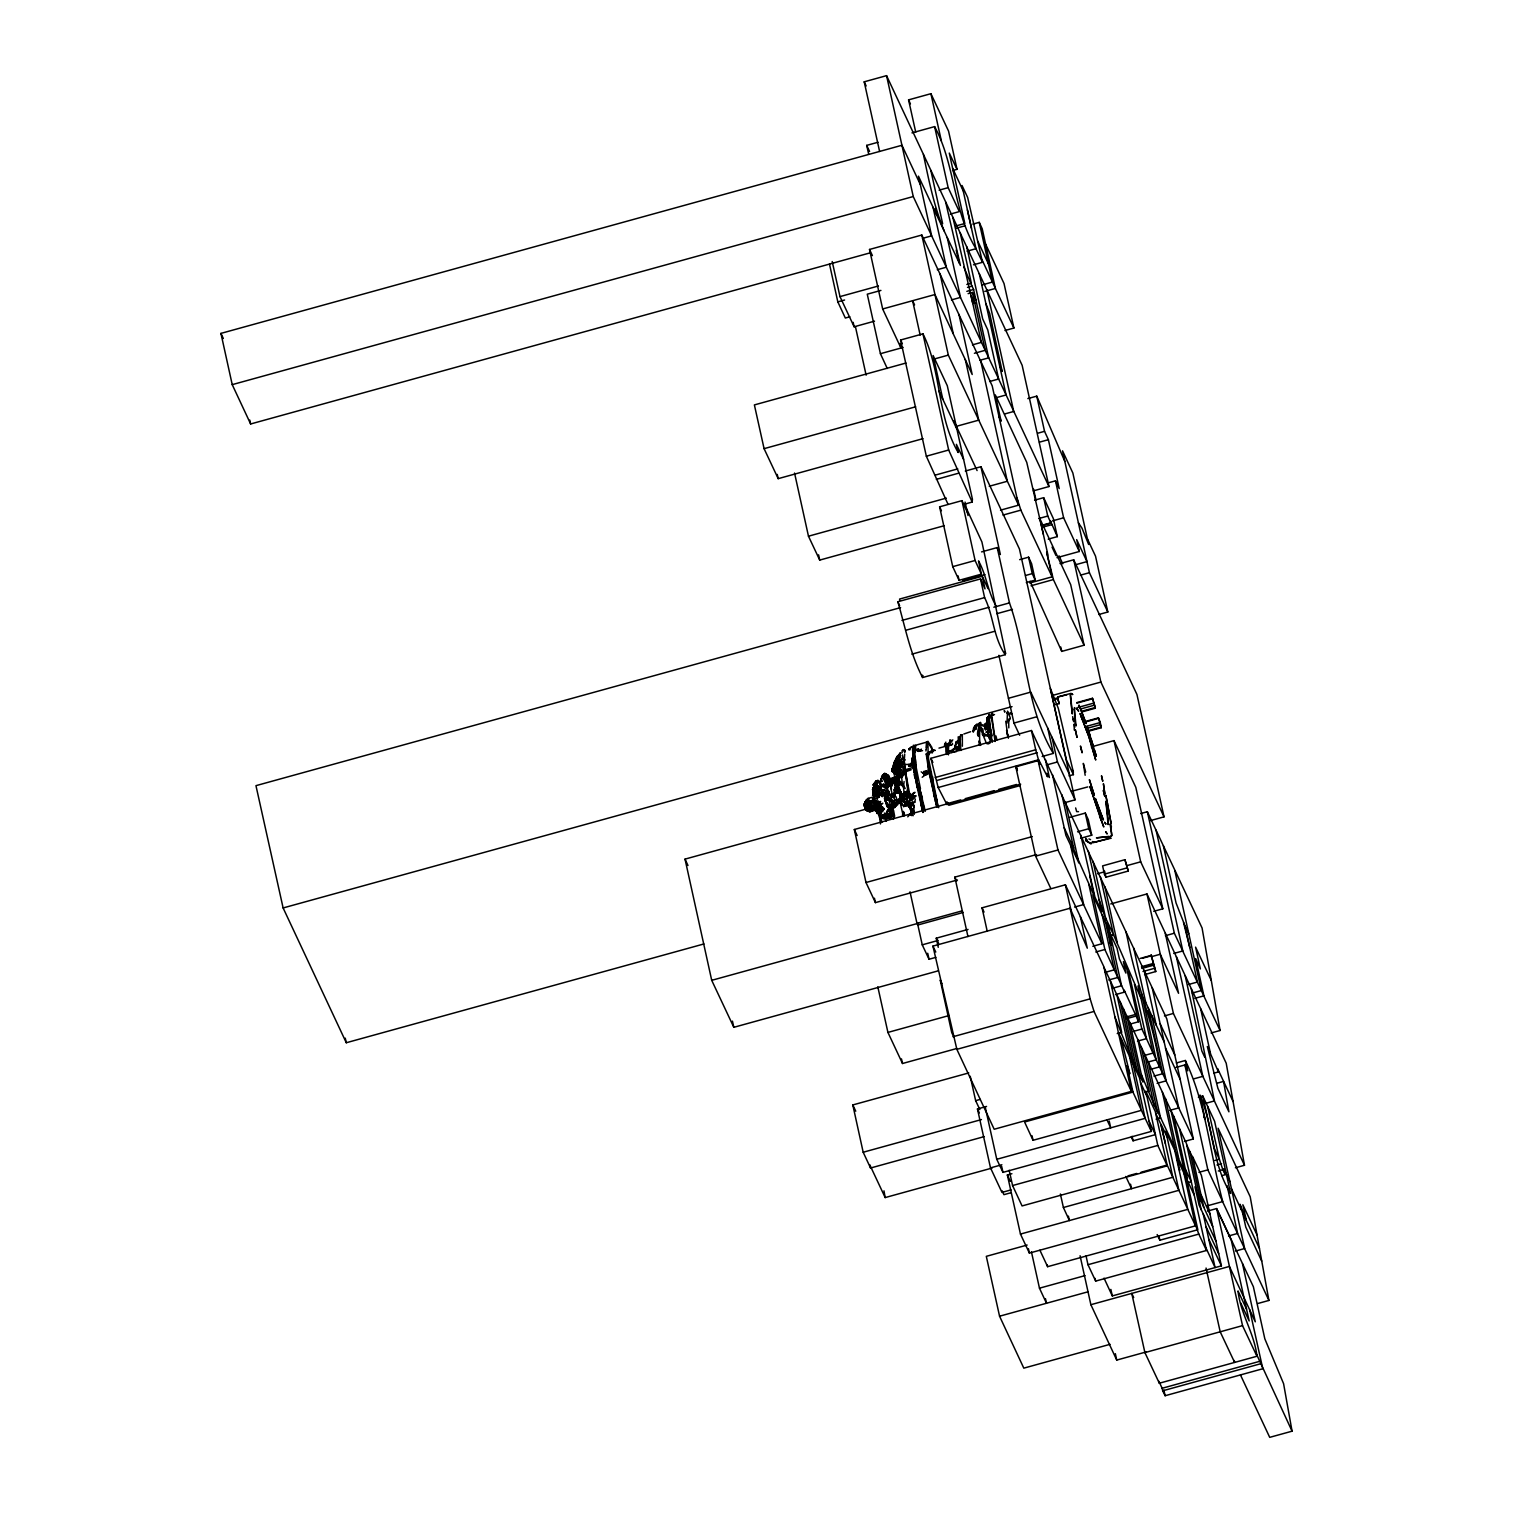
<?xml version="1.0" encoding="UTF-8"?>
<svg xmlns="http://www.w3.org/2000/svg" width="1513" height="1513" viewBox="0 0 1513 1513"><rect width="100%" height="100%" fill="white"/><g stroke="black" fill="none" stroke-linecap="round" stroke-linejoin="round"><path stroke-width="1.5" d="M960.925 750.486L959.885 737.531L961.039 734.788M1087.847 731.422L1101.256 727.715L1100.197 722.098L1098.419 717.862L1085.01 721.569M869.635 811.725L869.635 810.155L868.14 810.798L866.23 809.379L865.398 805.294L865.852 810.117L869.635 811.725L876.14 808.793M879.412 809.72L879.45 811.951L877.105 813.446L876.273 808.528M884.159 795.044L889.36 793.55L888.774 792.037L884.367 789.937L879.677 795.687L876.462 794.647L879.148 793.795L877.994 791.564L880.982 792.774L876.462 794.647L879.696 794.968L879.185 797.143L878.637 795.743L874.59 795.214C871.375 794.401 874.325 785.531 873.285 792.869M898.344 775.942L895.185 772.973L894.618 769.247L892.519 768.396L894.977 768.491L897.285 770.628L896.604 772.33L892.519 768.396L893.805 764.008L896.339 762.268L896.49 757.9L899.327 758.391L900.632 755.554L898.571 760.264M988.537 718.543L988.651 717.105L987.081 720.056L989.54 714.382L986.798 719.394M880.49 804.916L878.07 807.337L880.301 805.994L880.528 803.384L881.02 807.469L879.715 803.422M882.609 777.001L880.812 779.1L884.746 773.37L888.49 775.375L891.649 781.502L887.526 777.777L885.294 778.193L887.412 777.682L887.393 780.254L888.566 778.306L886.505 775.299L881.417 778.249L881.304 781.067L882.514 781.256M959.961 738.212L959.98 736.926M894.996 763.781L893.767 766.145L894.013 762.665L897.436 756.103L900.065 756.916L897.436 756.103M885.956 801.039L887.091 806.845L885.256 800.812L887.904 804.594L887.564 806.334L885.578 800.245M888.188 779.176L891.46 780.178L892.973 778.817L891.025 781.03L884.746 773.37L889.36 778.76L889.19 781.067L891.649 781.502M904.169 793.966L903.526 787.176L898.93 781.446L894.769 787.951L894.448 793.36L898.136 792.982L897.001 791.564L898.59 789.918L897.644 787.535L900.746 782.221L899.138 780.368L898.892 772.481L900.348 775.488L896.812 776.056L899.838 773.465L896.85 772.859L896.661 771.365L899.743 769.474L896.887 764.803L899.365 759.375M913.928 814.164L913.89 805.238L910.788 805.767L911.847 815.696M945.36 743.583L945.001 746.117L945.833 742.108M931.781 751.885L931.876 747.403L927.923 741.275L928.244 762.23L937.512 805.256M959.053 747.668L958.637 743.261M871.45 808.963L875.441 809.077L875.365 807.98L870.505 806.751L871.053 811.403L870.505 806.751L868.821 807.45L868.897 811.29L865.871 809.739L864.074 804.594L868.084 798.372L871.791 797.446L873.323 799.28L871.677 800.982L867.176 800.264L864.263 804.065L866.211 804.443L867.8 801.587L874.155 800.018L873.701 806.032L871.072 804.462L866.476 806.467L865.663 805.332L866.779 803.081L874.022 802.817L876.405 801.436L878.637 795.743L874.59 796.16M894.032 780.027L894.902 777.039M915.327 798.996L914.817 802.212L911.601 803.498L909.861 802.382M910.675 814.694L910.694 813.275L907.781 816.831M959.828 742.864L959.696 747.914L960.604 734.996L961.946 734.807M893.445 819.327L892.519 807.091M896.982 763.498L897.247 762.401L899.857 764.216L896.717 765.691L899.743 769.474L896.717 765.691L897.587 761.077L895.942 762.306M1008.528 721.247L1009.89 719.186L1008.66 719.564L1008.812 727.885M868.992 811.422L865.871 809.739L868.992 811.422L869.521 809.833M872.755 787.762L873.568 789.029L872.377 789.616L877.408 785.493L875.8 784.093L878.183 786.703L876.349 788.538L877.937 790.448L878.391 788.67L875.97 788.727L872.831 791.621L874.646 791.829L873.493 793.795L875.346 795.743L873.606 797.616L873.758 800.018L873.606 797.616L875.119 796.197L873.739 794.817L877.313 790.864L877.01 788.292L878.051 791.829L881.852 793.285L878.164 794.609L884.367 789.937L880.226 790.032M976.585 726.826L976.906 724.292L976.85 725.521C982.939 720.377 974.939 733.389 978.438 736.245L979.062 723.365C981.464 718.845 977.738 742.656 981.067 744.926M893.899 780.103L894.372 775.772L896.415 777.814M978.627 724.027L978.571 725.805L980.292 725.03L978.627 724.027L979.478 725.805M900.273 773.578L899.554 777.739M1070.258 695.242L1072.282 713.966L1070.542 694.259M1057.568 697.871L1059.176 703.564L1057.568 697.871L1053.086 699.101M873.871 790.41L877.918 780.216L874.192 783.829M909.748 794.401L905.096 769.795L913.266 767.356L911.696 758.07L912.036 761.663M894.278 765.748L893.805 764.008L897.871 762.911L896.906 764.065L898.079 767.942L895.148 769.701L897.625 774.486L893.88 773.767L897.436 773.105L894.145 771.025L894.618 769.247L892.235 769.171L892.254 771.498L895.318 771.517L894.656 770.495L893.294 771.29L896.604 772.33M877.2 780.595L877.408 783.658C875.762 781.2 878.164 779.29 875.081 781.786L874.59 783.98M892.443 802.476L892.235 804.594L890.571 804.651L890.987 807.28L888.736 806.845L893.729 806.694L893.256 808.453L891.724 805.427L892.084 802.968L893.956 801.739L888.982 797.994L886.486 800.623L888.982 797.994L890.854 800.888L892.235 804.594L891.195 809.606L888.131 807.885L892.311 809.096L896.282 804.803L893.521 802.117L892.084 802.968M976.452 729.171L975.753 727.148L973.256 731.157L975.753 727.148L975.299 725.559L972.991 731.592M899.989 770.987L900.651 773.691L899.176 772.746L898.344 768.037L902.145 758.051L898.003 765.654M906.136 806.372L905.209 802.136L904.207 800.472L903.261 801.134L905.209 802.646L903.261 801.134L904.566 799.734M1081.927 711.923L1095.336 708.216L1092.481 698.268L1076.84 702.599M1101.256 727.715L1098.419 717.862M1111.072 831.015L1111.355 826.193L1110.05 823.942L1111.809 835.479L1109.596 837.2L1111.752 835.706L1111.488 831.961M879.847 816.055L881.039 822.429L878.221 813.54M902.486 754.892L907.8 790.221L909.748 794.949L912.282 794.76L915.043 792.358L913.398 792.812L912.434 795.857L915.857 795.951L911.658 800.812L912.963 795.914L909.332 793.209L912.963 795.914M904.093 781.502L903.526 787.176L899.611 782.297L896.396 785.247L897.663 787.762M910.599 802.609L912.339 804.292L912.471 802.079M986.192 732.122L988.519 730.968L989.729 732.179L986.192 732.122L990.221 730.59L987.819 733.71L989.975 739.687L989.937 735.923L990.41 741.918L991.828 739.914L989.029 715.536M989.597 726.599L989.975 728.566L989.199 721.455L984.396 724.443L985.738 727.848L986.589 722.439L988.121 723.536L985.303 725.559L985.209 728.453L990.126 731.441L989.597 726.599L987.516 726.24L985.663 728.793L989.861 728.963L986.892 728.415L990.126 731.441M877.408 782.618L874.249 786.136L874.665 787.346L874.344 784.642L875.497 787.384M895.715 770.59L896.585 772.519L892.292 771.554L893.464 769.266L892.065 769.493L892.254 771.498L894.334 764.084L894.921 766.769M894.769 787.951L895.204 791.621M885.162 798.883L888.074 795.29L894.448 793.36L896.471 788.557L898.552 789.124L901.918 794.155L900.519 798.807L898.041 799.753L902.164 804.065L898.476 802.003L899.006 800.831L900.897 803.895M898.59 789.918L896.471 788.557L898.646 788.197L898.211 786.779L901.918 794.155L901.672 797.086L903.62 798.391M944.396 745.512L945.095 743.223M880.528 803.384L880.301 805.994L877.88 806.429L877.445 803.554L875.573 806.221L875.932 802.779L877.313 803.308L875.006 804.519L874.854 807.677L878.391 807.923L875.252 807.564L879.753 811.687L881.341 816.907L884.349 817.417L881.341 816.907L881.928 815.337L885.01 814.297L884.349 813.029M987.384 722.023L987.459 721.039M887.223 786.665L889.039 786.249L887.696 787.951L887.223 786.665L890.419 785.777L890.495 780.821L889.379 779.914M905.209 788.481L902.315 783.658L901.256 773.786M866.23 809.379L865.398 805.294M908.273 791.242L904.282 761.058L902.58 757.086M963.251 504.529L972.197 502.051L972.424 499.195L947.289 385.72L933.124 355.536L942.826 399.281L956.935 429.276M881.341 816.907L884.367 816.377L885.01 814.297M876.632 811.876L879.299 810.249L879.942 811.1L875.951 811.441L876.216 807.375L878.561 806.41M913.682 807.658L913.89 805.238L910.788 805.767L910.334 803.233L914.817 802.212M950.202 744.812L948.973 743.413L951.261 745.096L948.973 743.413L946.249 744.699L946.287 752.339M902.164 804.065L900.632 800.793L897.984 800.509L900.519 798.807L899.932 795.498M993.379 714.855L992.206 713.02L990.693 717.937M904.207 801.001L902.788 801.304L903.885 799.677L902.788 801.304L904.207 801.001L905.398 804.821L907.913 805.029L909.445 807.072M981.71 725.692L980.5 722.344L980.046 724.16M897.152 759.299L897.114 761.644L896.263 759.507M899.554 775.696L899.687 774.429M987.138 717.654L988.348 716.935L987.686 718.524L987.138 717.654L987.478 718.751L988.821 717.389L988.991 719.205M904.642 752.547L904.717 749.937M926.259 770.949L927.204 774.41L925.71 774.845L923.8 774.845L923.857 771.517L926.259 770.949L927.526 772.16L927.904 773.994L926.107 772.632L923.516 773.767L923.857 771.517M1004.197 710.599L1004.802 712.131L1004.519 710.751M880.453 823.942L881.417 818.722M887.828 778.249L888.49 775.375L886.826 776.434L889.02 776.661M925.956 750.996L926.088 749.673M872.377 806.07L871.072 804.462L867.346 805.918L867.762 807.337C864.85 806.94 865.379 811.857 866.968 808.907L870.278 811.573L876.557 809.928L873.19 808.717L871.431 809.777M949.389 743.734L949.899 741.408L950.504 742.202M911.053 765.427L908.916 765.918L910.996 763.365L908.916 765.918L911.053 765.427L911.999 762.892M885.2 800.717L885.824 802.117L884.386 796.027L888.774 792.037M891.1 817.758L890.646 808.282L892.027 816.831M883.422 774.618L881.266 780.235M897.682 779.952L892.519 781.275L890.419 785.777L889.663 783.98L887.129 785.814L888.018 784.944L886.353 784.717L888.793 780.33L886.486 779.214L884.519 780.197L887.734 786.741L889.663 783.98L888.982 782.429L887.715 780.008L884.689 780.878L883.289 777.455L886.505 775.299L887.45 780.368L888.717 780.935L887.715 780.008L885.313 782.145L888.018 784.944L889.663 783.98L888.793 780.33L885.313 782.145M890.552 817.133L890.344 818.949L889.077 816.755L885.729 819.1L886.202 820.992L885.729 819.1L889.814 817.966L890.892 815.375L886.202 816.888L886.713 815.148M900.178 801.531L900.027 802.798L901.408 802.911L897.133 801.02L900.178 801.531L901.048 799.696L902.013 800.585L901.048 799.696M936.887 807.337L928.017 765.729L927.318 752.547M903.791 794.003L904.698 792.472L907.006 796.973L907.27 789.805L908.67 794.495M949.483 742.921L949.918 739.8L950.807 740.16M875.932 802.779L878.278 806.334L880.49 801.531L878.107 802.098L879.526 802.892L880.49 801.531M892.386 771.063L892.519 770.098M952.055 750.675L951.734 752.415L952.055 750.675L949.351 751.394L953.587 749.219L951.734 752.415L954.892 751.942M901.824 777.417L904.074 774.126L902.278 764.84L899.233 764.538L897.871 767.356L898.249 764.368M903.223 798.108L905.606 795.384L904.566 794.193L905.474 791.866L907.857 793.72M894.126 804.803L896.282 804.803L894.75 807.507L893.975 802.495L899.1 801.152L900.481 802.514L899.97 800.831L899.403 801.625M973.332 732.084L974.145 728.396M879.148 793.795L877.691 792.717L877.01 788.292L881.417 789.143L879.98 790.751L877.445 788.292M923.1 675.819L922.079 675.101L922.59 677.54L1005.256 654.694L1004.745 652.254L1005.672 653.673L981.918 541.957L966.618 508.841M897.228 778.911L897.739 775.621L895.696 777.644L897.152 777.36M874.136 797.521L875.346 795.743L873.493 793.795L874.646 791.829M881.871 811.176L879.753 811.687L881.72 810.212L877.899 809.512L881.776 807.829L878.826 804.916L882.836 803.214L877.313 808.623L879.185 808.093L877.824 809.909L879.337 810.003M1007.015 723.082L1007.526 711.129L1010.344 718.051L1008.66 719.564M875.176 785.928L874.76 787.403L875.252 785.814L874.76 787.403L873.285 784.415L876.235 783.488L877.653 780.973L876.273 780.916L877.653 780.973M873.36 794.609L873.587 793.247M897.379 782.902L896.604 780.84L894.126 782.448L895.488 786.174L897.549 780.651L896.15 783.034L898.211 781.862M932.178 750.561L931.876 752.32L932.746 750.126L935.223 750.41L932.424 750.335L932.159 753.02M989.483 735.923L983.772 735.772L982.75 728.755L981.332 730.836L985.89 741.994M992.206 713.02L991.639 714.212M905.436 802.703L906.59 801.039L909.124 801.568L907.006 800.642L909.029 794.93L911.356 797.427L915.857 795.951M922.93 812.405L916.197 778.722M898.533 777.171L899.838 773.465L896.85 772.859L899.346 771.668M898.665 800.85L897.72 804.708L891.195 809.606M892.954 807.053L891.819 808.264L895.601 805.994L891.687 809.001M892.727 806.788L893.521 802.117L892.046 803.687M905.795 804.613L903.847 805.824L906.987 805.162L904.736 803.706L903.847 805.824L906.987 805.162L905.682 803.271L905.398 804.821L907.913 805.029L909.464 807.564L905.531 803.346M903.337 811.498L902.656 815.431L904.169 813.975L903.337 811.498L904.452 814.524L903.11 815.847L902.505 814.353M901.275 759.734L902.278 764.84L901.143 767.299L898.665 765.918L897.871 767.356M884.424 816.642L884.103 818.268L884.349 816.982L881.966 818.06M901.067 773.918L899.1 766.221L897.644 769.077L899.346 769.247L899.233 764.538M895.242 794.079L894.713 790.58M910.391 764.424L904.623 764.5M985.247 727.904L985.549 730.06L984.396 724.443L986.192 724.822M884.821 794.495L886.24 792.49L884.821 794.495L884.367 792.907L886.24 792.49M908.821 749.843L911.658 746.779L909.143 748.689L909.88 749.975M890.779 811.233L891.119 809.568L887.791 809.947L886.24 813.275L887.318 816.661L881.625 817.001L880.434 822.164M870.769 808.623L867.006 810.174L868.897 811.29L870.164 809.909M882.306 816.963L880.944 820.613M929.058 753.077L932.424 750.335L928.396 752.718L928.509 758.543L937.322 802.155L934.75 792.49L935.28 793.682M878.297 790.977L874.155 794.684L875.914 792.944L872.831 791.621L877.048 785.852L878.996 786.155L874.419 784.472L876.613 783.167M990.145 738.836L989.937 735.923M865.341 808.112L866.817 807.28L864.32 806.051L865.871 801.171L873.549 801.55L874.854 800.547L873.606 797.616M989.294 738.798L989.842 736.396L988.273 736.547M904.679 754.136L904.282 761.058M895.148 760.453L894.996 763.327L895.034 760.755L897.133 759.866M910.504 814.883L910.523 813.578M877.691 792.717L877.54 790.334L877.635 792.112L875.724 792.415M900.311 765.805L899.895 769.739L900.311 765.805L901.143 767.299L897.89 762.098L900.386 760.888L897.89 762.098L898.911 763.857L899.573 759.488M946.287 747.176L946.457 754.439M878.94 788.878L881.795 786.855L878.902 782.788L879.11 781.332L880.982 781.427M1009.53 719.015L1008.868 720.264M960.15 743.942L960.131 740.878L955.781 742.316L955.365 747.592L957.653 747.176L954.854 746.098L956.027 744.207L954.854 746.098L956.746 748.368L956.254 751.696M899.989 757.805L898.627 756.538L900.538 752.982L896.49 757.9L899.176 758.183L900.538 752.982M881.852 793.285L880.774 793.512L882.93 792.717L883.214 794.703L885.181 792.755L882.192 796.727L880.774 793.512L878.032 794.155M868.821 807.45L875.176 805.748L875.365 807.98L870.278 811.573M878.202 809.039L879.961 807.318L878.202 809.039L882.817 810.23L880.188 813.294M948.462 754.855L948.556 745.398L950.694 744.283L947.97 743.526L947.497 754.079M897.247 762.401L897.587 761.077M899.649 795.951L901.048 791.923L895.28 789.994L894.505 792.661M887.734 786.741L888.226 784.869M892.689 767.488L892.235 769.171L894.221 767.602M959.564 737.02L958.202 736.85L958.599 745.663M895.185 772.973L895.923 771.384L896.585 772.519M926.958 755.592L926.164 753.701L928.49 769.001L927.526 772.16L925.71 774.845L921.19 771.857M962.363 746.231L962.325 734.713M910.315 814.542L910.694 813.275M903.942 769.739L904.642 766.24M896.831 758.505L897.833 756.746M878.278 801.285L877.843 802.628L875.857 802.363L878.278 801.285L877.105 803.176M974.561 729.209L976.32 726.353M911.923 796.992L913.001 797.086L910.107 799.394L909.824 794.003M890.192 812.197L890.646 808.282M974.391 727.223L976.207 726.127L974.259 726.978L973.351 729.89L974.599 727.602M893.048 782.675L890.911 787.082L891.554 789.124M908.954 803.403L907.989 803.857L908.481 802.665L906.59 801.039L909.048 805.408L909.994 800.339L909.029 794.93L909.994 800.339M895.734 765.03L893.843 765.275L894.883 762.571M897.625 772.765L898.249 770.968L895.148 769.701L893.294 771.29M880.604 805.748L881.266 803.933L878.826 804.916M877.975 808.547L877.824 809.909L879.129 809.133M880.263 821.2L881.625 817.001L886.713 816.604M880.944 819.327L881.077 821.937L880.49 817.171M882.93 792.717L883.214 794.703L886.24 791.223L883.743 792.944M951.62 741.654L951.999 740.67M917.275 779.573L915.233 766.58C918.183 763.1 912.226 753.474 915.516 751.658L915.592 745.266L926.75 742.108L926.504 747.762M875.422 804.386L876.992 804.349M882.419 791.999L882.968 790.618M957.653 747.176L954.76 747.1L959.847 750.353L956.916 750.051M988.386 719.45L988.121 717.748L987.441 721.304L987.081 719.677M914.155 745.436L915.233 766.58L916.14 765.143M927.98 742.77L928.528 743.602L926.561 741.9L926.24 749.219M874.854 807.677L876.67 807.28L877.464 808.717L875.252 807.564L876.5 809.228L879.185 808.093L876.065 810.155L876.878 808.207M915.025 796.216L913.379 798.07M958.126 740.387L955.781 742.316M900.519 798.24L899.044 799.356L900.462 796.803M1092.878 841.909L1093.691 842.193M991.639 714.987L995.365 740.557M892.765 783.885L890.684 788.273L891.932 792.793M885.086 796.368L884.386 798.751L886.391 799.148M893.767 766.145L893.994 764.424M898.06 785.852L895.072 789.635L898.873 787.97L897.379 785.606L900.405 782.94M871.658 810.06L871.053 811.403L872.982 809.606M990.523 715.176L989.824 716.727L988.821 715.914M953.587 749.219L953.417 750.505L953.644 748.519L953.36 749.692L956.746 748.368L954.76 747.1L956.991 748.613M887.223 781.105L888.566 778.306L886.486 779.214L888.566 778.306M864.906 807.299L864.793 801.947L866.306 802.836L866.552 799.469L868.632 798.788L868.746 800.112M910.958 764.859L910.107 765.294L910.826 764.349M868.084 798.372L867.176 800.264L869.37 801.209L865.871 801.171L866.211 804.443L864.396 806.372L867.762 807.337L871.601 806.372L868.178 804.349L867.346 805.918M895.828 763.498L896.982 761.115L897.549 762.703M897.455 759.488L898.211 757.956M899.1 801.152L893.559 807.28M881.776 807.829L882.306 806.769L884.178 808.85L882.419 811.762L879.753 809.133M897.72 756.84L899.403 757.011M987.327 726.278L986.703 725.2L989.294 724.273L987.157 724.046L985.209 728.453L987.195 728.528L985.663 728.793L987.686 725.54L988.878 727.072L987.327 726.278L986.136 727.526M981.37 727.205L981.332 730.836L982.429 730.609M887.431 799.658L887.923 798.713L888.963 800.282L890.987 807.28M892.859 770.476L892.292 771.554L893.899 770.93L892.538 769.909L893.635 768.566M864.263 804.065L865.266 802.155L865.096 804.84M869.351 804.954L870.334 803.138M907.006 800.642L905.341 799.148L906.552 796.878L904.566 794.193L904.112 795.838L900.897 796.557L902.315 795.554L904.018 796.708L899.044 799.356M905.114 804.33L905.682 803.271M888.396 811.516L891.119 809.568M875.403 795.706L874.59 795.214M874.987 785.323L873.966 787.157L877.597 785.72L876.575 784.339M896.207 792.793L898.136 792.982M898.041 799.753L895.129 799.81L891.214 794.363L889.928 794.817L890.854 796.576L895.337 795.649L894.353 792.963L892.273 794.571L894.448 795.914L892.046 797.502M879.129 814.372L880.093 812.689M888.888 814.996L889.928 813.238L888.358 813.767L888.888 814.996L888.547 813.521M903.318 800.774L902.694 797.899M895.166 768.963L897.171 766.335M894.94 770.136L895.999 767.583L894.561 764.5L893.483 765.2L895.999 767.583L893.483 765.2L894.599 763.592M874.155 794.684L875.914 792.944M895.091 789.105L895.98 787.649M896.642 783.621L895.091 785.682L896.642 783.621L894.126 782.448L889.322 785.001M886.183 816.055L886.24 813.275L887.98 814.126L886.032 814.391L887.791 809.947L889.209 810.041M877.937 790.448L877.502 785.455M865.077 807.488L866.192 805.748L864.812 806.732M876.349 788.538L878.183 786.703L876.935 786.325L877.786 788.405M897.549 776.869L900.065 777.947L898.117 776.699L895.772 778.892L897.625 779.082L899.479 775.488M982.504 262.297L967.639 197.447L962.022 185.494L975.98 248.699L982.504 262.297L973.521 264.775M876.254 803.838L877.313 801.777L879.601 801.644L879.526 802.892L877.313 801.777L875.876 803.479M911.356 797.427L912.207 796.103M1007.98 713.153L1009.757 713.985M890.382 807.639L888.528 810.325L890.211 807.923M902.278 799.583L904.15 799.526M892.594 768.944L893.521 767.658M978.495 727.621L979.649 726.013M897.322 786.306L898.344 784.888M896.793 760.377L894.013 762.665L895.734 762.287M875.951 804.651L874.949 803.365L876.405 801.436M902.334 796.216L901.729 796.973L903.469 796.897L902.315 795.554L901.01 798.032L900.897 796.557M974.353 726.996L977.171 724.784L976.169 724.632L979.743 724.197M887.904 804.594L887.337 803.157M894.467 791.81L894.126 789.843L896.036 787.554M877.578 805.616L874.684 806.372L877.502 805.313M910.788 805.767L912.528 803.743L912.831 805.313M881.776 795.725L883.403 794.23M883.062 774.561L881.568 776.301L882.93 778.041M896.49 757.9L899.214 754.136M888.093 804.368L889.549 805.332M993.001 714.987L994.514 714.59M889.493 785.398L890.419 784.831L889.001 784.396L889.493 785.398L890.703 784.018M894.126 789.843L898.268 790.41M916.973 787.384L917.181 782.807M893.067 811.649L891.819 813.067L891.8 808.661M877.313 788.084L880.623 786.212L879.772 782.58M899.346 769.247L899.1 766.221M921.36 749.086L919.677 750.902L916.103 749.616L918.486 748.973L919.677 750.902L921.304 750.353M957.937 743.261L960.131 740.878M988.991 723.517L986.589 722.439L986.589 723.649L988.121 723.536L986.779 722.06M894.145 771.025L895.488 772.632M875.951 811.441L878.051 809.323M898.552 789.124L895.223 790.429M904.074 774.126L901.918 776.264L903.053 774.391L901.313 769.209M882.438 817.398L883.743 816.112M904.169 813.975L902.656 815.431L903.961 816.093M898.117 776.699L895.772 778.892L898.76 778.382L897.625 779.082M895.753 776.396L896.623 775.602L897.682 777.266M892.424 807.885L893.729 806.694L894.75 807.507M989.294 724.273L986.003 726.41L985.303 725.559L985.984 727.186M897.285 770.628L894.296 771.252L896.869 771.762M977.36 725.654L978.173 724.935L977.039 724.443M973.483 730.949L975.374 729.304M874.949 787.63L877.048 785.852M877.767 794.552L879.545 793.058M884.046 775.98L886.505 775.299M988.462 743.829L990.126 742.94M989.729 732.179L987.819 733.71L991.166 737.323L988.745 735.829L990.599 734.921L990.41 729.115L992.225 735.791M864.755 806.259L866.079 806.032L864.453 806.013L864.944 801.852L868.632 798.788M874.854 800.547L871.791 802.93M873.758 800.018L877.672 797.011M922.211 777.266L926.656 773.862L923.157 773.483M918.486 748.973L917.181 749.937L918.391 751.375L922.552 750.637M877.975 790.694L877.067 791.375L878.051 791.829M884.046 785.323L885.427 787.214L883.327 785.852L887.98 786.911L885.956 786.022M874.249 786.136L876.33 784.623L874.419 784.472M882.93 808.982L881.701 809.852L884.178 808.85M899.46 767.375L899.157 767.356M886.523 796.878L888.49 796.67L886.75 797.654L888.49 795.535M881.947 790.675L883.441 789.654L877.54 790.334L878.94 790.429L877.01 788.292M906.098 793.758L907.252 795.762L909.237 795.271L907.006 796.973L906.098 793.758L907.252 793.02M879.98 790.751L881.417 789.143M876.273 809.682L878.297 808.415M877.105 813.446L879.45 811.951L879.318 809.966M882.306 806.769L878.429 809.19L882.533 808.264M888.85 807.961L890.401 807.015L890.098 808.339L888.85 807.961L886.996 805.086M893.937 806.202L896.282 804.803M900.292 761.209L897.89 762.098M973.351 728.339L975.185 727.28M889.682 795.214L891.214 794.363L890.854 800.888L888.963 800.282M987.1 743.923L990.126 742.259M873.096 785.493L873.285 784.415M895.129 799.81L892.5 801.19L891.516 799.11M872.774 806.826L873.947 806.221L870.372 805.37M901.918 794.155L900.084 794.325L897.001 791.564M894.902 800.585L896.982 799.507L895.999 796.708L892.859 796.954L892.273 794.571M864.453 803.271L865.72 802.628L866.552 804.424M889.36 793.55L885.445 795.006M898.287 755.592L900.178 754.665M903.696 792.717L905.474 791.866L907.516 793.228M907.97 801.644L906.665 802.476M899.687 783.129L896.207 782.732M883.327 785.852L884.613 785.285M865.549 808.982L866.968 808.907L865.228 807.677L866.968 806.902M1155.762 971.554L1151.128 955.119L1155.762 971.554L1144.585 974.637M903.261 801.134L904.717 802.136M870.523 806.977L872.547 805.464L873.947 806.221M884.878 815.961L880.528 815.904L883.516 815.072M875.233 784.207L876.897 783.545M882.022 818.268L886.977 818.23M867.233 801.814L868.103 802.93L866.93 804.292L866.779 803.081M876.538 803.914L875.006 804.519L876.859 804.727M930.117 752.907L932.594 751.923L932.424 750.335M876.5 809.228L879.507 808.055M894.694 792.925L896.528 792.207M905.814 771.743L911.185 769.758L905.096 769.795M874.268 782.996L876.992 782.051M897.644 787.535L898.495 789.464L899.705 789.048M888.358 813.767L889.928 813.238M963.838 734.013L970.608 731.706M877.313 790.864L879.242 790.221M869.01 810.722L867.233 811.308L868.216 809.89L866.438 809.777M895.488 773.748L897.436 773.105M901.672 797.086L903.412 796.538L905.341 799.148M879.393 787.592L881.795 786.855M880.036 814.599L876.802 811.498L878.07 812.046M899.27 764.973L900.254 764.67M1090.098 843.271L1111.223 838.202M896.755 787.214L896.018 786.193L898.268 785.55M1092.329 841.531L1093.786 842.514L1110.41 837.88M879.601 151.451L864.207 81.815L886.561 75.65L1022.145 365.295L1048.963 486.543L1033.322 490.874M915.724 132.142L908.575 99.877L930.911 93.693L948.556 131.12L957.029 169.324L952.566 170.572M868.651 154.061L866.703 145.38L878.013 142.26M911.98 132.879L934.618 126.619C955.365 164.936 953.02 211.082 975.98 248.699L967.015 251.177M870.145 252.86L250.628 423.98L232.227 384.642L220.936 333.39L901.937 145.267L920.282 184.416L931.649 235.858L1048.963 486.543M232.227 384.642L913.247 196.539L931.649 235.858L922.533 238.373M939.119 190.165L948.159 187.669L959.318 211.593L950.277 214.108M899.951 343.451L900.973 348.028L882.665 308.974L869.521 249.456L921.814 235.026L992.206 385.853L1018.571 505.172L1000.509 510.165M955.894 225.967L964.821 223.489L949.275 153.078L957.029 169.324M956.424 228.179L965.37 225.702M972.878 224.113L979.251 222.354L982.202 228.747L995.403 288.453L1013.899 328.056L1004.954 330.515M832.207 261.522L839.98 296.605L878.448 285.976M937.285 269.711L946.325 267.215L933.029 207.243L918.448 176.151L920.282 184.416M829.483 264.056L837.824 301.881L844.576 300.028M880.925 290.42L867.271 294.184L880.415 353.702L887.261 368.472M849.833 316.784L845.332 318.033L837.824 301.881M966.845 284.463L971.346 283.215L960.207 232.737M882.665 308.974L934.939 294.543L972.197 374.505L958.958 314.382M967.507 287.375L972.008 286.127L973.597 289.494L988.67 357.862L979.686 360.34M981.824 284.992L992.452 282.061L995.403 288.453L984.793 291.385M966.845 291.347L973.597 289.494M968.112 293.635L972.405 292.444L975.885 300.009M839.98 296.605L854.145 326.789L874.514 321.153M951.45 299.914L960.509 297.399L947.233 237.522L933.029 207.243M947.932 504.094L926.334 456.207L900.594 340.009L922.949 333.843C941.616 370.95 936.887 416.17 958.202 452.5L956.386 444.33L963.592 459.328M880.415 353.702L903.166 347.423M905.965 363.044L754.382 404.917L764.084 448.661L778.193 478.656L923.006 438.657M972.443 344.851L981.389 342.373L971.006 295.413L974.826 303.338L985.209 350.316L974.41 353.286M932.689 359.432L948.329 355.12L1018.571 505.172M989.615 381.503L998.637 379.007L987.762 329.91L982.675 318.903L966.712 246.657M764.084 448.661L915.668 406.789M997.048 397.446L1006.088 394.969L979.27 273.702M1027.838 398.6L1036.764 396.141L1064.83 461.446L1089.417 572.689L1107.819 612.009L1098.797 614.505M953.871 420.69L956.367 426.326L978.722 420.16L965.294 359.489M1004.689 413.957L1013.71 411.479L986.835 289.721M926.334 456.207L948.67 450.023L972.197 502.051M1037.842 433.191L1044.537 431.337L1048.396 439.697L1059.213 488.604L1055.469 480.85L1048.755 482.704M1039.45 442.155L1048.396 439.697M935.431 475.063L957.767 468.879M965.313 471.035L980.954 466.723L1019.44 549.011L1075.024 799.847L1063.866 802.93M936.339 479.356L958.694 473.172M794.552 473.058L808.472 536.207L946.306 498.117M989.256 486.259L1007.318 481.266L980.859 361.361M995.97 605.767C987.743 591.602 986.476 575.148 978.514 560.907L981.407 574.146L959.072 580.311L952.736 566.656L939.611 506.817L961.946 500.652L967.412 512.453M1034.589 500.198L1043.667 497.682L1053.294 518.448L1057.322 536.623L1048.244 539.139M808.472 536.207L819.724 560.094L944.017 525.768M1002.968 515.082L1020.84 510.146L1052.102 576.831L1029.767 582.997M1038.675 518.562L1047.753 516.046L1050.854 522.817L1041.757 525.333M1052.443 520.888L1063.62 517.805L1079.317 551.489L1056.982 557.654M1042.268 525.522L1051.346 523.025L1057.322 536.623M1042.608 527.186L1051.705 524.689M981.578 551.886L997.218 547.574L1000.358 554.514L980.954 466.723M952.736 566.656L975.091 560.491L981.407 574.146M1019.667 559.659L1028.594 557.181L1031.62 563.763L1035.232 580.103L1026.306 582.562M962.627 580.803L984.982 574.618M988.027 588.652L982.24 576.245L899.573 599.072L899.876 600.321M922.59 677.54C910.164 653.673 905.266 627.271 897.852 601.739L980.519 578.912L985.02 588.879L982.24 576.245M900.594 607.602L255.962 785.663L283.12 907.951L346.288 1042.741L703.904 943.961M1060.046 563.555L1073.7 559.791L1136.925 694.448L1164.027 816.85L1150.353 820.632M1025.549 575.47L1032.244 573.616L1035.232 580.103M1075.781 564.689L1086.958 561.607L1076.689 539.63L1079.317 551.489M901.937 620.425L984.604 597.597C993.644 615.886 993.247 637.408 1005.256 654.694M1031.034 585.758L1053.388 579.574L1084.083 645.219L1061.748 651.403L1030.05 581.295M1080.377 575.186L1089.417 572.689M906.457 630.089L989.124 607.243M993.833 607.224L1009.474 602.893C1027.024 652.084 1025.852 707.611 1053.313 753.417L1042.154 756.5M996.821 613.692L1012.462 609.38M911.847 654.164L994.514 631.337M1019.649 735.242L1013.975 723.063L1008.452 698.287L1030.788 692.103L1069.351 774.278M283.12 907.951L1012.027 706.609M1053.029 695.28L1100.878 682.06L1164.027 816.85M1053.067 699.971L1057.53 698.741M1054.712 704.793L1059.176 703.564M1076.821 703.148L1092.443 698.817M1013.975 723.063L1036.31 716.897M1077.767 707.517L1093.407 703.205M938.968 748.122L946.533 746.022M1080.604 708.992L1094.012 705.285M1081.908 711.186L1095.317 707.498L1092.481 698.268M1020.689 784.226L946.968 804.594L938.155 787.535L930.892 758.297L1031.431 730.514L1166.807 1018.873L1193.341 1138.967L1184.395 1141.445M1084.991 722.117L1098.381 718.41M1085.937 726.486L1099.346 722.798M1086.504 728.491L1099.913 724.784M894.126 782.448L897.039 781.654L894.126 782.448L895.488 786.174M1087.847 730.779L1101.256 727.072M896.018 786.193L898.117 785.606M935.166 777.531L1035.724 749.767L1039.715 764.33L1038.126 760.642L1015.79 766.826L1035.611 856.15L1050.816 888.509M936.642 780.519L1037.18 752.755M903.318 796.027L905.606 795.384M938.155 787.535L1038.693 759.753L1047.507 776.831L1046.75 773.313L1049.379 777.512L1045.426 759.507M938.117 970.873L733.824 1027.308L711.715 980.329L685.03 859.119L866.609 808.963M1091.308 746.892L1114.003 740.614L1135.809 787.327L1162.816 908.821L1153.738 911.318M1046.277 765.048L1057.455 761.966L1075.024 799.847M960.698 799.904L947.289 803.611L946.911 801.852M965.162 798.675L994.211 790.637M998.675 789.408L1016.547 784.472M957.426 879.98L875.422 902.618L866.003 882.514L854.334 829.502L947.724 803.706M1020.348 785.531L948.84 805.275L947.573 802.514L947.951 804.273M1068.953 775.866L1073.417 774.637L1072.414 770.079L1073.398 772.311L1058.287 708.311L1050.381 688.415L1066.457 760.074L1073.417 774.637M1069.634 817.398L1085.275 813.086L1088.263 819.573L1091.743 835.214L1080.585 838.297M866.003 882.514L1032.301 836.576M1140.651 813.578L1147.346 811.725L1202.079 927.999L1220.064 1030.504L1211.081 1032.982M1077.596 831.81L1088.755 828.727L1091.743 835.214M967.942 936.547L954.835 877.124L1036.537 854.542M1035.611 856.15L1057.965 849.984L1101.918 943.753L1092.84 946.268M1124.934 859.706L1102.599 865.89L1104.433 874.136L1105.927 877.218L1128.263 871.053L1124.934 859.706L1128.263 871.053M910.013 891.8L916.973 923.346L962.419 910.788M711.715 980.329L918.259 923.27M1097.568 873.739L1104.377 871.847M1127.072 865.587L1140.689 861.824L1162.816 908.821M916.973 923.346L917.861 924.991L963.308 912.434M987.1 930.741L982.05 907.819L1065.379 884.802L1103.809 966.599L1131.384 1091.365L994.192 1129.246L956.859 1049.341L932.935 946.117L1070.107 908.216L1087.299 948.178L1080.358 916.67M1104.433 874.136L1126.769 867.97M938.249 947.289L936.263 938.192L968.036 929.417M917.861 924.991L922.249 944.831L938.155 940.443M1074.589 907.081L1083.667 904.566L1070.561 845.143L1065.89 835.346L1052.5 774.769M1110.75 903.942L1146.967 893.956L1226.211 1063.223L1244.48 1165.275L1235.402 1167.771M922.249 944.831L929.039 959.242L935.866 957.37M1109.067 936.112L1113.568 934.864L1140.934 998.126L1153.057 1053.067L1193.341 1138.967M1095.79 952.017L1104.868 949.502L1124.613 992.093L1115.554 994.608M1165.407 935.696L1174.353 933.218L1220.064 1030.504M1140.14 958.448L1151.317 955.365M1142.504 958.202L1151.563 955.781M1151.204 956.746L1160.263 954.249L1178.57 993.303L1165.275 933.313M877.805 986.816L887.923 1032.414L949.162 1015.507M1105.171 972.348L1114.249 969.852L1102.258 915.27L1092.878 894.921L1104.868 949.502M1173.766 953.455L1182.844 950.958L1156.064 830.107M1141.445 966.731L1152.622 963.649M1141.729 967.564L1152.906 964.481M1141.918 968.433L1153.095 965.351M1108.764 979.97L1117.748 977.493L1105.757 922.911L1102.258 915.27M1142.977 971.497L1154.135 968.415M1112.509 988.254L1121.568 985.757L1108.878 927.847L1106.4 922.854L1111.336 945.322L1110.069 942.561M952.982 1036.727L1090.154 998.845L1070.107 908.216M887.923 1032.414L902.505 1063.507L956.954 1048.452M1188.329 984.547L1197.426 982.032L1184.963 925.748L1176.055 902.958L1163.402 845.786M956.859 1049.341L1094.031 1011.44L1131.384 1091.365M1192.244 993.076L1201.341 990.561L1174.977 871.242M1126.391 1016.963L1135.45 1014.466L1138.495 1021.767L1129.455 1024.263M1194.835 998.353L1203.913 995.838L1195.667 958.599L1200.395 968.906L1195.573 947.138L1211.251 980.405M1126.75 1018.627L1135.809 1016.131M1164.462 1015.923L1173.407 1013.445L1244.48 1165.275M984.244 1136.603L870.561 1168.017L863.185 1152.244L852.802 1104.944L968.774 1072.925M1117.218 1033.606L1121.719 1032.358L1110.334 980.821L1103.979 967.374M1132.859 1031.544L1141.88 1029.048L1146.476 1038.656L1153.057 1053.067L1144.263 1055.507M1137.454 1041.152L1146.476 1038.656L1134.447 984.301M970.23 1076.235L975.639 1100.651L980.159 1099.403M1011.081 1189.899L1001.965 1192.414L990.504 1167.885L977.455 1108.953L986.552 1106.438M1147.346 1062.239L1156.235 1059.8L1141.71 993.946M1150.655 1069.332L1159.544 1066.892C1154.211 1023.336 1135.923 984.169 1128.112 941.445L1125.956 931.63M1176.395 1062.958L1185.341 1060.481C1206.599 1104.812 1210.211 1155.157 1222.958 1202.419L1268.915 1300.442L1257.568 1303.582M863.185 1152.244L981.426 1119.582M1175.941 1067.421L1184.887 1064.944L1187.686 1070.864L1185.341 1060.481M1153.965 1076.121L1162.759 1073.7L1148.216 1007.847L1145.019 1001.039M1157.123 1083.346L1166.183 1080.83L1151.752 1015.601L1148.216 1007.847M1144.66 1092.348L1149.18 1091.1L1137.719 1039.374L1110.334 980.821M1193.795 1078.845L1202.835 1076.348L1176.376 956.746M1213.88 1073.171L1218.438 1071.923L1217.7 1068.821L1233.057 1101.483M1216.755 1083.289L1223.563 1081.417L1228.915 1111.809L1217.908 1088.339L1207.317 1046.485L1218.438 1071.923M1118.447 1032.717L1129.473 1056.282L1141.407 1110.353L1132.953 1092.064L1024.585 1122.003L1033.039 1140.291L1141.407 1110.353L1151.355 1131.402L1002.987 1172.367L996.764 1159.298L985.303 1107.403M1198.353 1097.209L1202.759 1095.979L1214.617 1121.322L1230.636 1193.435C1211.705 1163.592 1213.634 1126.712 1200.017 1095.034L1205.086 1119.166L1203.762 1116.537M1169.681 1110.391L1178.74 1107.894L1152.187 987.705M996.764 1159.298L1145.114 1118.334L1133.161 1064.169L1129.473 1056.282M1205.369 1103.431L1214.428 1100.934L1191.279 988.745M1156.083 1119.147L1160.566 1117.918L1148.159 1061.804L1137.719 1039.374M990.504 1167.885L1001.871 1164.745M870.561 1168.017L869.824 1164.915L885.181 1197.577L992.055 1168.055M1039.904 1250.211L1047.62 1266.684L1195.535 1225.833L1187.8 1209.36L1029.388 1253.104L1020.462 1234.078L1007.355 1174.977L1011.894 1173.729M1131.27 1137.001L1133.086 1140.802L1155.421 1134.637L1145.776 1091.081L1155.27 1111.469L1167.298 1165.823L1022.069 1205.937L1012.575 1185.549L1009.19 1170.249M1012.575 1185.549L1157.804 1145.436L1167.298 1165.823M1010.779 1192.774L1003.932 1194.665L1002.098 1190.769M1127.979 1175.847L1136.698 1173.445M1141.048 1172.253L1167.147 1165.029L1187.8 1209.36L1174.731 1150.334L1165.766 1131.213L1178.873 1190.315L1020.462 1234.078M1214.826 1160.471L1219.365 1159.223L1222.844 1169.738L1225.038 1174.239L1223.847 1168.793L1229.88 1181.615L1244.669 1248.528L1235.554 1251.043M1217.019 1164.953L1221.558 1163.705M1060.386 1194.003L1063.393 1207.506L1172.859 1177.265L1161.152 1124.481L1167.034 1136.849M1198.92 1172.329L1207.866 1169.852L1222.674 1201.587L1207.034 1205.899M1218.324 1171.005L1222.844 1169.738M1186.797 1182.882L1191.261 1181.634L1179.592 1128.944L1148.159 1061.804M1221.861 1175.639L1226.419 1174.391M1027.157 1245.048L986.306 1256.338L999.563 1316.215L1023.809 1368.149L1110.05 1344.319M1207.525 1211.081L1216.622 1208.584L1253.369 1286.731L1264.811 1338.778L1283.591 1383.695L1292.064 1431.185L1269.71 1437.35L1240.452 1374.92M1157.161 1234.57L1159.866 1240.206L1197.842 1229.729L1186.532 1178.684L1177.114 1158.58L1179.724 1170.343L1178.608 1167.733M1087.979 1264.717L1198.807 1234.097L1206.504 1250.476L1095.677 1281.095L1087.979 1264.717L1086.05 1255.903M1031.431 1251.818L1039.469 1288.187L1085.029 1275.61M1228.537 1235.97L1237.634 1233.454L1227.1 1185.7M999.563 1316.215L1088.074 1291.78M1104.036 1278.126L1112.301 1295.922L1221.407 1265.851L1201.36 1175.242L1192.528 1156.48L1203.781 1207.317L1212.688 1226.589M1080.074 1255.752L1090.873 1304.698L1229.407 1266.438L1255.279 1321.814L1242.495 1263.639M1090.873 1304.698L1116.745 1360.074L1146.268 1351.922M1144.906 1352.603L1242.532 1325.634L1256.963 1356.253L1159.336 1383.222L1144.906 1352.603L1131.762 1293.407L1133.691 1297.53M1159.336 1383.222L1158.882 1381.274L1162.154 1388.272L1259.799 1361.303L1292.064 1431.185M1162.154 1388.272L1162.703 1390.806L1260.348 1363.837M1162.703 1390.806L1165.142 1395.724L1262.788 1368.754L1249.681 1309.653M1071.507 791.318L1087.809 786.911M1057.663 696.963L1071.147 693.332M890.609 778.779L894.088 777.871L890.06 778.779M1057.89 697.001L1067.005 694.694M874.684 806.372L877.143 805.805M875.649 794.382L873.739 794.817L876.084 793.115L874.59 790.126M885.805 797.748L887.148 797.446M985.663 728.793L989.483 727.961M898.552 766.902L897.152 767.204L896.887 764.803M911.469 813.767L913.247 815.715M877.88 806.429L878.542 804.803M896.906 764.065L894.561 764.5L894.523 767.375M893.88 773.767L899.176 772.746M885.181 792.755L885.256 794.193M900.178 801.777L898.476 802.003L901.37 802.344L903.753 806.845M975.299 725.559L978.873 724.992M896.812 776.056L900.348 775.488M903.696 749.635L902.731 749.767L904.85 751.923M865.568 808.642L869.029 808.604L865.568 808.642L869.635 809.871M892.519 768.396L893.843 768.245M1109.105 836.386L1096.433 837.862L1109.275 836.632M880.453 801.852L878.107 802.098L880.207 802.836L880.093 805.975M952.812 739.895L951.772 740.67M956.594 748.765L958.788 748.557M909.143 748.689L910.259 748.613M884.575 786.401L886.656 786.23L885.54 784.812L883.195 784.245L884.575 786.401L882.06 784.907L885.427 787.214M879.961 790.051L881.966 789.918M987.989 735.261L983.034 733.521M893.805 764.008L897.512 763.876M876.349 808.642L879.791 808.604M875.025 794.136L873.228 796.122L873.493 793.795L875.176 796.803M877.899 809.512L882.817 810.23M912.32 763.819L909.218 765.086L912.906 766.202L911.223 763.819L909.124 766.335L908.443 764.481L910.353 765.105M874.268 783.526L876.065 783.564M899.649 753.247L900.727 753.266M912.831 802.344L914.079 802.401M1078.523 811.668L1076.651 811.592L1075.648 807.942M873.266 787.668L875.138 787.781L873.398 789.408L874.571 790.183M878.372 780.765L879.356 781.937M884.367 786.609L887.98 786.911L887.696 787.951L883.157 786.022M896.963 784.699L899.895 785.417M883.195 784.245L886.353 784.717M889.928 794.817L894.448 795.914M987.346 731.271L989.956 731.781M886.448 774.145L889.398 779.365L887.866 776.131L883.705 774.089L884.84 776.68M905.285 759.942L904.15 759.848M877.313 802.212L880.207 802.836M988.519 730.968L990.221 730.59M890.495 780.821L892.519 781.275M899.27 780.178L897.058 779.668L898.854 780.595M887.488 795.838L888.831 796.178L888.074 795.29M901.635 763.554L899.592 762.987L899.025 760.661M896.831 773.748L898.117 774.108M882.041 781.256C876.708 780.784 885.502 789.408 888.188 790.032L889.398 792.85M955.743 746.892L957.199 747.327M947.043 743.942L949.181 745.796M905.02 794.987L906.817 795.611M887.866 776.131L883.705 774.089M872.698 809.568L874.079 810.098L874.249 807.904L874.079 810.098L873.19 808.717M895.356 772.84L897.625 774.486M958.618 749.862L959.847 750.353M914.854 745.266L915.8 745.644M907.1 791.223L909.918 795.63M881.928 815.337L884.367 816.377M1088.925 838.94L1090.57 839.639M872.528 795.498L874.836 796.5M898.722 784.944L897.739 783.431L900.14 784.509M890.06 779.535L891.46 780.178M898.495 789.464L899.876 790.108M865.228 807.677L867.365 808.831M1085.634 839.034L1085.786 840.566L1091.043 843.989M917.502 750.883L918.391 751.375L916.103 749.616M899.535 792.415L900.67 793.058M1085.786 840.566L1089.492 842.59M868.178 804.349L869.937 806.637L868.973 804.821L867.762 807.337L866.476 806.467M904.963 792.169L907.157 793.455L906.514 792.377M879.715 809.02L881.72 810.212M895.034 760.755L896.244 761.512M898.627 756.538L899.951 757.427M890.571 804.651L891.724 805.427M887.412 777.682L887.658 778.684L884.008 776.434L884.519 780.197M913.965 746.684L912.623 747.687L912.869 757.067M988.745 725.162L987.157 724.046L987.8 724.784M898.571 801.228L899.649 801.985M879.45 811.951L881.36 813.294M929.398 753.455L928.396 752.718L929.133 754.741M878.013 796.235L879.185 797.143M907.384 801.833L908.481 802.665M875.516 782.505L876.462 783.261M932.443 752.396L932.178 751.507M1006.75 712.888L1007.79 713.777M982.296 734.448L983.772 735.772M880.963 794.76L882.003 795.838M929.625 745.077L933.294 751.394M895.942 784.339L898.041 786.533M903.583 800.699L904.528 801.739M897.739 783.431L899.062 784.907M918.542 784.188L925.313 811.252M881.228 820.443L882.438 821.862M897.531 766.297L899.1 768.207M1085.767 838.353L1087.412 840.377M951.318 741.805L949.748 740.746M920.471 788.821L915.876 765.843M1009.814 714.666L1008.452 712.434M892.065 769.493L892.973 770.647M877.237 812.292L878.958 814.486M912.112 764.992L915.611 776.188L912.736 760.547M887.923 775.866L889.02 777.285M897.436 804.349L897.322 801.36M875.554 807.847L876.916 809.606M911.223 808.018L913.965 811.8M866.703 799.866L867.819 801.493M914.306 746.533L913.379 745.266L912.604 749.862L913.89 766.316L923.668 811.63M884.386 796.027L885.143 797.067M897.379 785.606L898.873 787.97M948.973 743.413L950.183 745.304M876.935 786.325L878.391 788.67M893.483 765.2L894.221 766.41M896.188 763.649L894.864 761.531M900.178 802.212L901.748 804.859M877.502 805.011L878.278 806.334M896.055 787.214L896.755 788.462M1080.736 835.081L1094.958 897.114L1101.748 911.545L1088.358 851.289M982.485 724.784L983.318 726.353M909.256 793.814L910.183 795.535M1007.998 737.512L1006.599 730.287L1008.452 737.531M900.292 772.462L899.214 767.829M1180.159 1079.355L1165.54 1048.187M945.644 202.08L960.433 265.475L947.233 237.522M906.552 796.878L907.365 798.505M1083.024 721.001L1080.036 713.474L1088.471 735.394L1095.734 760.037L1089.152 737.455L1080.925 715.952M981.861 259.479L992.452 282.061L988.424 263.867L977.795 241.21M1203.781 1207.317L1194.986 1186.74L1199.053 1205.01L1215.885 1241.076M1127.072 1065.625L1129.833 1073.7L1121.076 1038.504M1130.362 1086.788L1132.953 1092.064L1128.017 1070.013M1078.391 522.798L1081.984 528.169L1088.641 544.453L1072.849 472.983L1062.523 450.817L1064.83 461.446M1231.412 1188.632L1259.44 1248.395L1268.915 1300.442M1114.911 1016.982C1123.611 1038.883 1132.197 1060.878 1143.015 1082.041L1129.908 1022.939M930.892 758.297L932.897 762.439M935.772 952.055L932.935 946.117M1184.963 925.748L1188.764 933.672M953.795 1036.878L951.753 1032.66L940.216 980.008L941.956 983.772M923.422 154.496C928.887 180.52 934.069 206.638 944.244 231.035M938.911 391.073L942.826 399.281M900.594 340.009L902.372 343.697M1141.332 1074.57L1157.672 1112.982L1144.622 1054.069M1173.672 1116.159L1187.44 1178.495L1175.582 1151.885L1162.362 1092.083M1183.752 1172.537L1195.157 1224.074L1198.807 1234.097M904.396 750.448L905.058 750.807M1185.417 1169.36L1191.261 1181.634L1206.504 1250.476M922.438 798.278L919.318 787.498M866.703 145.38L869.578 151.489M914.571 304.87L912.604 300.709L920.169 335.13M1246.277 1220.216L1240.055 1204.272L1241.19 1209.53M1174.636 1147.497L1157.067 1110.277M1203.251 1214.069L1208.83 1239.355L1221.407 1265.851M1133.161 1064.169L1139.478 1077.823L1149.105 1121.284L1155.421 1134.637L1157.804 1145.436M1151.752 1015.601L1164.216 1042.06M1147.232 1011.062L1150.41 1017.776M1179.592 1128.944L1186.362 1143.28L1196.802 1190.428M1186.703 1144.944L1192.849 1158.05M979.857 1109.577L975.639 1100.651M220.936 333.39L223.338 338.496M1087.412 538.912L1095.525 556.179L1107.819 612.009M1160.149 1023.79L1174.769 1054.958M1259.44 1248.395L1257.019 1234.948L1242.854 1204.764L1246.088 1219.346M1089.682 875.649L1094.145 895.772L1074.23 850.703L1061.88 794.779M1155.667 1113.228L1160.528 1123.573L1165.369 1143.525M1186.532 1178.684L1194.211 1195.062M1240.679 1302.901L1249.171 1320.944L1246.523 1309.085L1238.012 1290.948C1240.528 1314.003 1254.372 1333.218 1256.963 1356.253M982.05 907.819L984.036 912.074M977.455 1108.953L979.346 1113.001M852.802 1104.944L855.753 1111.223M952.604 168.265L963.195 190.846M1059.005 555.801L1062.731 563.782M956.367 426.326L977.095 470.581M869.521 249.456L872.415 255.621M1064.187 827.781L1073.587 847.885M1261.691 1261.067L1245.804 1227.138L1242.495 1212.367M1206.031 1226.703L1218.684 1253.71M1256.528 1354.305L1259.799 1361.303M1125.804 1176.452L1131.535 1188.67L1130.533 1184.187M854.334 829.502L857.133 835.516M1007.355 1174.977L1010.344 1181.35M985.587 244.104L1004.027 283.536L1013.899 328.056M908.575 99.877L910.429 103.867M864.207 81.815L866.155 85.976M1052.065 547.139L1055.998 555.555M1204.726 1057.19L1201.833 1050.987L1185.171 975.734M1099.081 899.592L1106.173 920.604L1093.01 861.313M1110.012 933.105L1117.029 948.178L1119.412 958.977L1125.899 973.105L1123.403 961.625L1126.977 969.549L1138.495 1021.767M1106.986 1119.847L1110.712 1127.828L1109.218 1121.057M1039.469 1288.187L1046.485 1303.26L1045.464 1298.665M963.838 267.082L972.008 286.127M939.611 506.817L941.426 510.751M1070.561 845.143L1078.901 863.053M1135.45 1014.466L1124.178 990.164L1124.613 992.093M1205.899 1247.752L1215.071 1267.535L1208.83 1239.355M954.835 877.124L956.689 881.096M685.03 859.119L687.98 865.493M985.928 303.735L989.653 313.323L1002.192 371.404L999.639 365.9M998.996 416.586L1001.133 421.2L995.289 394.855L1026.76 462.392L1043.365 534.278M1200.963 1194.589L1209.87 1213.861M1140.556 1082.589L1146.911 1096.339M1051.346 523.025L1050.495 521.153L1050.854 522.817M1063.393 1207.506L1069.388 1220.556L1068.405 1216.112M1053.388 579.574L1046.656 552.226L1052.102 576.831M1105.568 917.88L1113.568 934.864L1100.443 876.935M1017.058 498.155L1020.84 510.146M972.821 303.565L952.831 217.305M936.263 938.192L938.59 943.337M897.852 601.739L899.649 605.73M1189.785 947.516L1183.525 922.533M904.396 766.94L905.228 768.869M866.457 802.041L865.758 800.396L866.836 800.207M1015.79 766.826L1017.379 770.495L1016.358 765.937M1085.407 727.223L1087.355 732.141M914.363 813.805L912.831 808.68M904.812 773.559L905.493 775.242M1099.554 816.112L1103.771 826.968L1089.927 786.533L1101.105 819.914M1089.001 732.179L1087.223 726.448L1096.339 756.273L1094.429 750.051M955.176 745.777L956.027 748.027M1087.431 727.299L1090.135 735.942M889.606 809.852L889.928 810.798M912.698 810.06L913.587 812.689M883.592 817.625L884.178 819.422M938.703 807.734L936.585 799.904M1090.154 998.845L1094.031 1011.44M1090.968 738.457L1092.878 744.774M911.374 812.557L910.107 808.301L911.374 812.557L911.053 810.23M902.902 798.732L903.715 801.455M995.932 735.923L996.954 739.857M928.49 769.001L929.095 771.46L927.526 772.16L928.944 772.311L936.093 803.46M900.651 782.202L901.067 783.621M1141.88 1029.048L1128.547 971.535M923.592 810.911L917.559 783.942M1085.71 772.046L1083.308 763.384L1085.161 775.261M988.197 719.375L988.632 720.926M933.521 793.171L934.75 798.391M902.769 761.852L903.374 764.046M897.304 773.899L897.644 775.223M893.559 814.94L894.353 817.928M898.325 787.025L898.646 788.197L898.552 784.812M959.885 737.531L960.471 739.895M920.812 803.914L922.968 812.443L916.632 784.944M900.103 802.344L902.977 814.751M1007.355 733.843L1008.377 738.022M922.779 803.025L924.235 808.907M899.138 780.368L899.611 782.297M914.344 772.67L913.776 769.039L916.121 781.748M914.079 774.221L915.138 778.571M995.119 741.483L991.318 716.387M1165.142 1395.724L1163.875 1390.088M935.374 800.982L936.452 805.521M1207.62 1106.343L1219.365 1159.223L1214.504 1148.859L1202.759 1095.979M1234.192 1360.49L1234.627 1362.419L1220.197 1331.818L1206.05 1268.045M930.911 93.693L941.351 140.86M1073.152 719.11L1073.757 721.739L1072.641 716.67M935.318 208.472L936.812 215.073M896.661 771.365L897.058 773.143M1174.353 933.218L1147.346 811.725M1140.934 998.126L1137.984 985.965M934.618 126.619L948.159 187.669M1117.332 942.939L1104.944 886.921M1065.379 884.802L1070.939 909.994M1073.7 559.791L1100.878 682.06M1043.667 497.682L1047.753 516.046M988.424 263.867L979.251 222.354M967.412 209.91L971.497 228.274M1028.594 557.181L1032.244 573.616M1085.275 813.086L1088.755 828.727M1149.105 1121.284L1151.355 1131.402M1051.97 737.266L1057.455 761.966M948.329 355.12L921.814 235.026M1031.431 730.514L1035.724 749.767M1057.965 849.984L1038.126 760.642M1001.644 1166.315L1002.987 1172.367M927.715 953.266L929.039 959.242M732.443 1021.124L733.824 1027.308M1229.88 1181.615L1218.078 1128.225L1250.211 1196.764L1257.019 1234.948M1246.523 1309.085L1231.242 1240.074L1216.622 1208.584L1242.532 1325.634M1146.967 893.956L1173.407 1013.445M1036.764 396.141L1044.537 431.337M1055.469 480.85L1063.62 517.805M1189.88 1151.658L1200.887 1201.435M1198.031 1195.327L1201.246 1209.814M1144.168 970.4L1156.272 1025.247M1033.606 489.191L1035.989 500.065M1047.961 555.082L1039.923 518.808L1070.693 584.642L1084.083 645.219M1170.967 1110.523L1184.641 1172.253M1133.691 948.084L1145.719 1002.438M1165.483 1098.627L1178.684 1158.334M1104.566 871.091L1105.927 877.218M1141.161 1046.826L1154.173 1105.663M972.405 292.444L974.826 303.338M1126.826 1016.188L1139.989 1075.8M956.235 250.023L959.072 262.751M1123.384 1008.717L1136.566 1068.329M1120.282 1002.192L1133.445 1061.804M1116.916 994.911L1130.116 1054.618M1088.849 884.424L1101.918 943.753M930.854 170.458L942.637 223.735M1065.436 802.287L1077.88 858.495M1047.734 728.131L1053.313 753.417M1158.882 1235.781L1159.866 1240.206M1132.083 1136.301L1133.086 1140.802M940.121 274.061L953.247 333.598M997.218 547.574L1009.474 602.893M886.561 75.65L913.247 196.539M965.048 502.089L968.036 515.555M998.902 655.299L1008.452 698.287M922.949 333.843L948.67 450.023M991.828 739.914L992.339 742.183M1110.864 1289.416L1112.301 1295.922M1095.072 1278.372L1095.677 1281.095M866.136 375.186L855.412 326.6M853.162 322.345L854.145 326.789M1032.036 1135.771L1033.039 1140.291M1028.424 1248.736L1029.388 1253.104M874.438 898.192L875.422 902.618M777.247 474.42L778.193 478.656M901.483 1058.892L902.505 1063.507M345.267 1038.145L346.288 1042.741M1200.679 1008.849L1210.457 1053.426M1114.003 740.614L1140.689 861.824M1184.887 1064.944L1207.866 1169.852M1060.783 647.034L1061.748 651.403M980.519 578.912L984.604 597.597M975.091 560.491L961.946 500.652M1195.157 1224.074L1195.535 1225.833M958.107 575.905L959.072 580.311M1115.346 1353.662L1116.745 1360.074M1047.242 1264.925L1047.62 1266.684M818.59 554.836L819.724 560.094M249.796 420.084L250.628 423.98M894.675 816.32L893.54 810.306M930.533 771.63L931.611 777.247M1005.748 721.247L1007.185 731.384M979.327 741.635L980.027 745.493M883.97 1190.826L885.181 1197.577M1074.741 727.469L1074.173 724.103L1074.287 730.06M879.753 817.606L879.942 818.684M989.029 715.101L989.237 716.33M915.762 780.897L916.235 783.885M866.136 801.266L866.268 802.155M904.528 767.848L905.039 771.308M899.176 757.181L899.327 758.391M897.474 756.481L897.682 758.164M901.048 791.923L901.275 793.701M898.665 765.918L898.817 767.261M902.032 750.637L902.221 752.736M979.043 740.784L979.459 745.228M873.285 792.717L873.341 793.701M952.415 743.318L952.49 744.661M888.793 780.33L888.888 782.429M987.63 717.086L987.686 718.524M932.594 776.661L932.802 782.391M1108.386 821.143L1108.102 824.566L1105.908 801.134L1108.386 821.143M1074.249 709.71L1076.102 725.937C1073.738 722.495 1075.138 700.841 1074.249 709.71M898.155 762.911L897.531 764.613L896.642 762.779L898.155 762.911M903.412 796.538L903.545 800.547L903.412 796.538M891.932 795.176L890.646 795.876L891.932 795.176M870.505 801.568L869.691 802.514L873.058 800.547L873.549 801.55L870.505 801.568M1071.79 693.824L1072.641 694.505L1071.79 693.824M1011.649 713.663L1010.438 712.945L1011.705 713.777M1077.218 708.841L1076.273 708.084L1078.656 711.205L1077.218 708.841M1105.871 823.942L1104.641 822.353L1105.871 823.942M1101.842 816.207L1095.336 798.467L1103.431 819.989L1101.842 816.207M1107.024 833.776L1105.814 831.847L1107.024 833.776M1081.247 710.58L1078.977 705.077L1086.126 723.611L1081.247 710.58M1094.239 794.987L1089.417 779.819L1094.239 794.987M1107.478 803.384L1105.776 795.176L1111.185 823.923L1107.478 803.384M1081.398 749.521L1080.433 746.004L1082.098 752.831L1081.398 749.521M1104.017 793.209L1103.336 790.41L1104.774 796.405L1104.017 793.209M1102.05 778.193L1101.483 775.772L1102.769 781.275L1102.05 778.193M1077.01 737.361L1075.308 729.682L1077.01 737.361M1104.793 793.587L1103.431 783.866L1104.793 793.587"/></g></svg>
